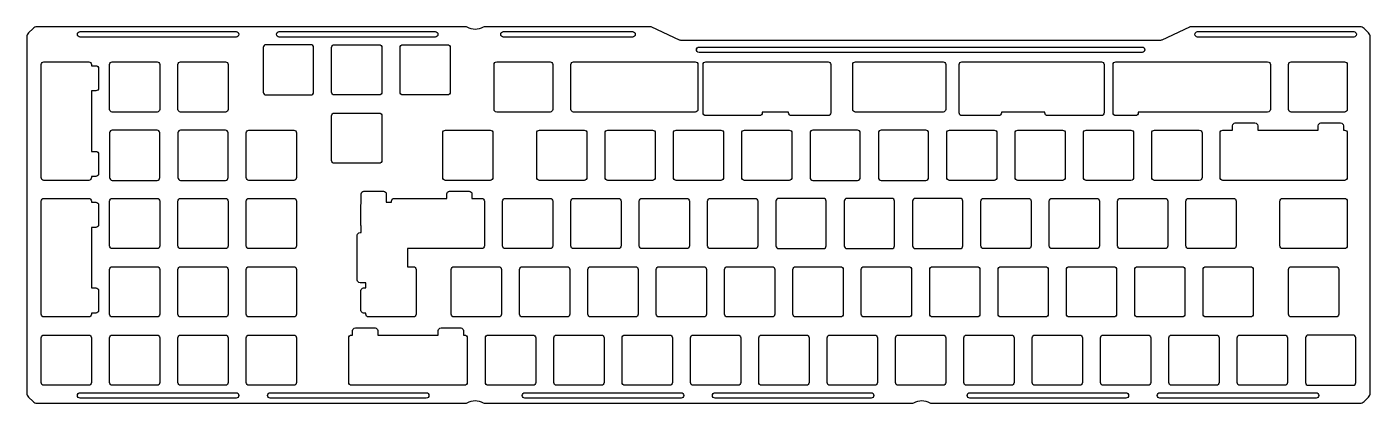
# Model space of a CAD drawing. Header units: millimetres. Extents: x -373 to 1, y -2 to 102.
import ezdxf

# ---------------------------------------------------------------- set-up
doc = ezdxf.new("R2010")
doc.units = ezdxf.units.MM
doc.layers.get('0').update_dxf_attribs({"linetype": 'CONTINUOUS'})

msp = doc.modelspace()

# ---------------------------------------------------------------- linework, layer by layer
for points in [[(-245.75, -2.34, 0.130085), (-245.25, -2.47), (-126.22, -2.47, 0.130085), (-125.73, -2.34, -0.264649), (-121.27, -2.34, 0.130085), (-120.78, -2.47), (-1.33, -2.47, 0.198912), (-0.23, -2.02), (1.02, -0.76, 0.198912), (1.47, 0.33), (1.47, 99.68, 0.198912), (1.02, 100.77), (-0.23, 102.03, 0.198912), (-1.33, 102.48), (-48.58, 102.48, 0.109716), (-48.89, 102.41), (-56.63, 98.8, -0.109716), (-56.95, 98.72), (-190.7, 98.72, -0.109716), (-191.02, 98.8), (-198.76, 102.41, 0.109716), (-199.07, 102.48), (-245.25, 102.48, 0.130085), (-245.75, 102.35, -0.264648), (-250.2, 102.35, 0.130085), (-250.7, 102.48), (-370.15, 102.48, 0.198912), (-371.24, 102.03), (-372.5, 100.77, 0.198912), (-372.95, 99.68), (-372.95, 0.33, 0.198912), (-372.5, -0.76), (-371.24, -2.02, 0.198912), (-370.15, -2.47), (-250.7, -2.47, 0.130085), (-250.2, -2.34, -0.264649)], [(-358.11, 101.15), (-314.61, 101.15, -1), (-314.61, 99.65), (-358.11, 99.65, -1)], [(-302.61, 101.15), (-259.11, 101.15, -1), (-259.11, 99.65), (-302.61, 99.65, -1)], [(-240.11, 101.15), (-204.11, 101.15, -1), (-204.11, 99.65), (-240.11, 99.65, -1)], [(-46.61, 101.15), (-3.11, 101.15, -1), (-3.11, 99.65), (-46.61, 99.65, -1)], [(-293.79, 83.49, 0.414214), (-293.04, 84.24), (-293.04, 96.74, 0.414214), (-293.79, 97.49), (-306.29, 97.49, 0.414214), (-307.04, 96.74), (-307.04, 84.24, 0.414214), (-306.29, 83.49)], [(-274.74, 83.49), (-287.24, 83.49, -0.414214), (-287.99, 84.24), (-287.99, 96.74, -0.414214), (-287.24, 97.49), (-274.74, 97.49, -0.414214), (-273.99, 96.74), (-273.99, 84.24, -0.414214)], [(-255.69, 83.49), (-268.19, 83.49, -0.414214), (-268.94, 84.24), (-268.94, 96.74, -0.414214), (-268.19, 97.49), (-255.69, 97.49, -0.414214), (-254.94, 96.74), (-254.94, 84.24, -0.414214)], [(-61.33, 96.1), (-61.33, 96.1, -0.414214), (-62.08, 95.35), (-185.57, 95.35, -0.453208), (-186.31, 96.2), (-186.32, 96.1, -0.414214), (-185.58, 96.85), (-62.08, 96.85, -0.414074)], [(-368.95, 60.43), (-368.95, 91.97, -0.414214), (-368.2, 92.72), (-355.7, 92.72, -0.414214), (-354.95, 91.97), (-354.95, 91.64), (-353.7, 91.64, -0.414214), (-352.95, 90.89), (-352.95, 85.39, -0.414214), (-353.7, 84.64), (-354.95, 84.64), (-354.95, 67.76), (-353.7, 67.76, -0.414214), (-352.95, 67.01), (-352.95, 61.51, -0.414214), (-353.7, 60.76), (-354.95, 60.76), (-354.95, 60.43, -0.414214), (-355.7, 59.67), (-368.2, 59.67, -0.414214)], [(-336.65, 78.72), (-349.15, 78.72, -0.414214), (-349.9, 79.47), (-349.9, 91.97, -0.414214), (-349.15, 92.72), (-336.65, 92.72, -0.414214), (-335.9, 91.97), (-335.9, 79.47, -0.414214)], [(-317.6, 78.72), (-330.1, 78.72, -0.414214), (-330.85, 79.47), (-330.85, 91.97, -0.414214), (-330.1, 92.72), (-317.6, 92.72, -0.414214), (-316.85, 91.97), (-316.85, 79.47, -0.414214)], [(-227.11, 78.72), (-241.99, 78.72, -0.414214), (-242.74, 79.47), (-242.74, 91.97, -0.414214), (-241.99, 92.72), (-227.11, 92.72, -0.414214), (-226.36, 91.97), (-226.36, 79.47, -0.414214)], [(-186.63, 78.72), (-220.56, 78.72, -0.414214), (-221.31, 79.47), (-221.31, 91.97, -0.414214), (-220.56, 92.72), (-186.63, 92.72, -0.414214), (-185.88, 91.97), (-185.88, 79.47, -0.414214)], [(-149.62, 77.72), (-159.88, 77.72, -0.414214), (-160.63, 78.47), (-160.63, 78.72), (-167.95, 78.72), (-167.95, 78.47, -0.414214), (-168.7, 77.72), (-183.72, 77.72, -0.414214), (-184.47, 78.47), (-184.47, 91.97, -0.414214), (-183.72, 92.72), (-149.62, 92.72, -0.414214), (-148.87, 91.97), (-148.87, 78.47, -0.414214)], [(-117.58, 78.72), (-141.98, 78.72, -0.414214), (-142.73, 79.47), (-142.73, 91.97, -0.414214), (-141.98, 92.72), (-117.58, 92.72, -0.414214), (-116.83, 91.97), (-116.83, 79.47, -0.414214)], [(-112.32, 92.72), (-73.45, 92.72, -0.414214), (-72.7, 91.97), (-72.7, 78.47, -0.414214), (-73.45, 77.72), (-88.44, 77.72, -0.414214), (-89.19, 78.47), (-89.19, 78.72), (-101.31, 78.72), (-101.31, 78.47, -0.414214), (-102.06, 77.72), (-112.32, 77.72, -0.414214), (-113.07, 78.47), (-113.07, 91.97, -0.414214)], [(-27.09, 78.72), (-63.17, 78.72), (-63.17, 78.47, -0.414214), (-63.92, 77.72), (-69.42, 77.72, -0.414214), (-70.18, 78.47), (-70.18, 91.97, -0.414214), (-69.42, 92.72), (-27.09, 92.72, -0.414214), (-26.34, 91.97), (-26.34, 79.47, -0.414214)], [(-20.54, 92.72), (-5.66, 92.72, -0.414214), (-4.91, 91.97), (-4.91, 79.47, -0.414214), (-5.66, 78.72), (-20.54, 78.72, -0.414214), (-21.29, 79.47), (-21.29, 91.97, -0.414214)], [(-287.99, 65.19), (-287.99, 77.69, -0.414214), (-287.24, 78.44), (-274.74, 78.44, -0.414214), (-273.99, 77.69), (-273.99, 65.19, -0.414214), (-274.74, 64.44), (-287.24, 64.44, -0.414214)], [(-5.99, 74.92), (-5.99, 73.67), (-5.66, 73.67, -0.414214), (-4.91, 72.93), (-4.91, 60.43, -0.414214), (-5.66, 59.67), (-39.59, 59.67, -0.414214), (-40.34, 60.43), (-40.34, 72.93, -0.414214), (-39.59, 73.67), (-36.87, 73.67), (-36.87, 74.92, -0.414214), (-36.12, 75.67), (-30.62, 75.67, -0.414214), (-29.87, 74.92), (-29.87, 73.67), (-12.99, 73.67), (-12.99, 74.92, -0.414214), (-12.24, 75.67), (-6.74, 75.67, -0.414214)], [(-336.65, 59.67, 0.414214), (-335.9, 60.43), (-335.9, 72.93, 0.414214), (-336.65, 73.67), (-349.15, 73.67, 0.414214), (-349.9, 72.93), (-349.9, 60.43, 0.414214), (-349.15, 59.67)], [(-317.6, 59.67, 0.414214), (-316.85, 60.43), (-316.85, 72.93, 0.414214), (-317.6, 73.67), (-330.1, 73.67, 0.414214), (-330.85, 72.93), (-330.85, 60.43, 0.414214), (-330.1, 59.67)], [(-298.55, 59.67), (-311.05, 59.67, -0.414214), (-311.8, 60.43), (-311.8, 72.93, -0.414214), (-311.05, 73.67), (-298.55, 73.67, -0.414214), (-297.8, 72.93), (-297.8, 60.43, -0.414214)], [(-257.03, 60.43), (-257.03, 72.93, -0.414214), (-256.28, 73.67), (-243.78, 73.67, -0.414214), (-243.03, 72.93), (-243.03, 60.43, -0.414214), (-243.78, 59.67), (-256.28, 59.67, -0.414214)], [(-217.59, 59.67), (-230.09, 59.67, -0.414214), (-230.84, 60.43), (-230.84, 72.93, -0.414214), (-230.09, 73.67), (-217.59, 73.67, -0.414214), (-216.84, 72.93), (-216.84, 60.43, -0.414214)], [(-198.54, 59.67), (-211.04, 59.67, -0.414214), (-211.79, 60.43), (-211.79, 72.93, -0.414214), (-211.04, 73.67), (-198.54, 73.67, -0.414214), (-197.79, 72.93), (-197.79, 60.43, -0.414214)], [(-179.49, 59.67), (-191.99, 59.67, -0.414214), (-192.74, 60.43), (-192.74, 72.93, -0.414214), (-191.99, 73.67), (-179.49, 73.67, -0.414214), (-178.74, 72.93), (-178.74, 60.43, -0.414214)], [(-160.44, 59.67), (-172.94, 59.67, -0.414214), (-173.69, 60.43), (-173.69, 72.93, -0.414214), (-172.94, 73.67), (-160.44, 73.67, -0.414214), (-159.69, 72.93), (-159.69, 60.43, -0.414214)], [(-141.39, 59.67, 0.414214), (-140.64, 60.43), (-140.64, 72.93, 0.414214), (-141.39, 73.67), (-153.89, 73.67, 0.414214), (-154.64, 72.93), (-154.64, 60.43, 0.414214), (-153.89, 59.67)], [(-122.34, 59.67, 0.414214), (-121.59, 60.43), (-121.59, 72.93, 0.414214), (-122.34, 73.67), (-134.84, 73.67, 0.414214), (-135.59, 72.93), (-135.59, 60.43, 0.414214), (-134.84, 59.67)], [(-103.29, 59.67), (-115.79, 59.67, -0.414214), (-116.54, 60.43), (-116.54, 72.93, -0.414214), (-115.79, 73.67), (-103.29, 73.67, -0.414214), (-102.54, 72.93), (-102.54, 60.43, -0.414214)], [(-84.24, 59.67), (-96.74, 59.67, -0.414214), (-97.49, 60.43), (-97.49, 72.93, -0.414214), (-96.74, 73.67), (-84.24, 73.67, -0.414214), (-83.49, 72.93), (-83.49, 60.43, -0.414214)], [(-65.19, 59.67), (-77.69, 59.67, -0.414214), (-78.44, 60.43), (-78.44, 72.93, -0.414214), (-77.69, 73.67), (-65.19, 73.67, -0.414214), (-64.44, 72.93), (-64.44, 60.43, -0.414214)], [(-46.14, 59.67), (-58.64, 59.67, -0.414214), (-59.39, 60.43), (-59.39, 72.93, -0.414214), (-58.64, 73.67), (-46.14, 73.67, -0.414214), (-45.39, 72.93), (-45.39, 60.43, -0.414214)], [(-279.76, 45.1), (-279.76, 46.94, -0.122215), (-279.84, 47.29), (-279.84, 52.79, -0.122215), (-279.76, 53.14), (-279.76, 55.88, -0.414214), (-279.01, 56.62), (-273.51, 56.62, -0.414214), (-272.76, 55.88), (-272.76, 53.54), (-271.32, 53.54), (-271.32, 53.88, -0.414214), (-270.57, 54.62), (-255.88, 54.62), (-255.88, 55.88, -0.414214), (-255.13, 56.62), (-249.63, 56.62, -0.414214), (-248.88, 55.88), (-248.88, 54.62), (-246.16, 54.62, -0.414214), (-245.41, 53.88), (-245.41, 41.38, -0.414214), (-246.16, 40.62), (-266.84, 40.62), (-266.84, 35.57), (-265.21, 35.57, -0.414214), (-264.46, 34.83), (-264.46, 22.32, -0.414214), (-265.21, 21.57), (-277.71, 21.57, -0.414214), (-278.46, 22.32), (-278.46, 22.66), (-279.09, 22.66, -0.414214), (-279.84, 23.41), (-279.84, 28.91, -0.414214), (-279.09, 29.66), (-278.46, 29.66), (-278.46, 31.1), (-280.09, 31.1, -0.414214), (-280.84, 31.85), (-280.84, 44.35, -0.414214), (-280.09, 45.1)], [(-354.95, 29.66), (-353.7, 29.66, -0.414214), (-352.95, 28.91), (-352.95, 23.41, -0.414214), (-353.7, 22.66), (-354.95, 22.66), (-354.95, 22.32, -0.414214), (-355.7, 21.57), (-368.2, 21.57, -0.414214), (-368.95, 22.32), (-368.95, 53.88, -0.414214), (-368.2, 54.62), (-355.7, 54.62, -0.414214), (-354.95, 53.88), (-354.95, 53.54), (-353.7, 53.54, -0.414214), (-352.95, 52.79), (-352.95, 47.29, -0.414214), (-353.7, 46.54), (-354.95, 46.54)], [(-336.65, 40.62), (-349.15, 40.62, -0.414214), (-349.9, 41.38), (-349.9, 53.88, -0.414214), (-349.15, 54.62), (-336.65, 54.62, -0.414214), (-335.9, 53.88), (-335.9, 41.38, -0.414214)], [(-317.6, 40.62), (-330.1, 40.62, -0.414214), (-330.85, 41.38), (-330.85, 53.88, -0.414214), (-330.1, 54.62), (-317.6, 54.62, -0.414214), (-316.85, 53.88), (-316.85, 41.38, -0.414214)], [(-298.55, 40.62), (-311.05, 40.62, -0.414214), (-311.8, 41.38), (-311.8, 53.88, -0.414214), (-311.05, 54.62), (-298.55, 54.62, -0.414214), (-297.8, 53.88), (-297.8, 41.38, -0.414214)], [(-227.11, 40.62), (-239.61, 40.62, -0.414214), (-240.36, 41.38), (-240.36, 53.88, -0.414214), (-239.61, 54.62), (-227.11, 54.62, -0.414214), (-226.36, 53.88), (-226.36, 41.38, -0.414214)], [(-208.06, 40.62), (-220.56, 40.62, -0.414214), (-221.31, 41.38), (-221.31, 53.88, -0.414214), (-220.56, 54.62), (-208.06, 54.62, -0.414214), (-207.31, 53.88), (-207.31, 41.38, -0.414214)], [(-189.01, 40.62), (-201.51, 40.62, -0.414214), (-202.26, 41.38), (-202.26, 53.88, -0.414214), (-201.51, 54.62), (-189.01, 54.62, -0.414214), (-188.26, 53.88), (-188.26, 41.38, -0.414214)], [(-169.96, 40.62), (-182.46, 40.62, -0.414214), (-183.21, 41.38), (-183.21, 53.88, -0.414214), (-182.46, 54.62), (-169.96, 54.62, -0.414214), (-169.21, 53.88), (-169.21, 41.38, -0.414214)], [(-150.91, 40.62, 0.414214), (-150.16, 41.38), (-150.16, 53.88, 0.414214), (-150.91, 54.62), (-163.41, 54.62, 0.414214), (-164.16, 53.88), (-164.16, 41.38, 0.414214), (-163.41, 40.62)], [(-131.86, 40.62, 0.414214), (-131.11, 41.38), (-131.11, 53.88, 0.414214), (-131.86, 54.62), (-144.36, 54.62, 0.414214), (-145.11, 53.88), (-145.11, 41.38, 0.414214), (-144.36, 40.62)], [(-112.81, 40.62, 0.414214), (-112.06, 41.38), (-112.06, 53.88, 0.414214), (-112.81, 54.62), (-125.31, 54.62, 0.414214), (-126.06, 53.88), (-126.06, 41.38, 0.414214), (-125.31, 40.62)], [(-93.76, 40.62), (-106.26, 40.62, -0.414214), (-107.01, 41.38), (-107.01, 53.88, -0.414214), (-106.26, 54.62), (-93.76, 54.62, -0.414214), (-93.01, 53.88), (-93.01, 41.38, -0.414214)], [(-74.71, 40.62), (-87.21, 40.62, -0.414214), (-87.96, 41.38), (-87.96, 53.88, -0.414214), (-87.21, 54.62), (-74.71, 54.62, -0.414214), (-73.96, 53.88), (-73.96, 41.38, -0.414214)], [(-55.66, 40.62), (-68.16, 40.62, -0.414214), (-68.91, 41.38), (-68.91, 53.88, -0.414214), (-68.16, 54.62), (-55.66, 54.62, -0.414214), (-54.91, 53.88), (-54.91, 41.38, -0.414214)], [(-36.61, 40.62), (-49.11, 40.62, -0.414214), (-49.86, 41.38), (-49.86, 53.88, -0.414214), (-49.11, 54.62), (-36.61, 54.62, -0.414214), (-35.86, 53.88), (-35.86, 41.38, -0.414214)], [(-22.92, 54.62), (-5.66, 54.62, -0.414214), (-4.91, 53.88), (-4.91, 41.38, -0.414214), (-5.66, 40.62), (-22.92, 40.62, -0.414214), (-23.67, 41.38), (-23.67, 53.88, -0.414214)], [(-336.65, 21.57), (-349.15, 21.57, -0.414214), (-349.9, 22.32), (-349.9, 34.83, -0.414214), (-349.15, 35.57), (-336.65, 35.57, -0.414214), (-335.9, 34.83), (-335.9, 22.32, -0.414214)], [(-317.6, 21.57), (-330.1, 21.57, -0.414214), (-330.85, 22.32), (-330.85, 34.83, -0.414214), (-330.1, 35.57), (-317.6, 35.57, -0.414214), (-316.85, 34.83), (-316.85, 22.32, -0.414214)], [(-298.55, 21.57), (-311.05, 21.57, -0.414214), (-311.8, 22.32), (-311.8, 34.83, -0.414214), (-311.05, 35.57), (-298.55, 35.57, -0.414214), (-297.8, 34.83), (-297.8, 22.32, -0.414214)], [(-241.4, 21.57), (-253.9, 21.57, -0.414214), (-254.65, 22.32), (-254.65, 34.83, -0.414214), (-253.9, 35.57), (-241.4, 35.57, -0.414214), (-240.65, 34.83), (-240.65, 22.32, -0.414214)], [(-222.35, 21.57), (-234.85, 21.57, -0.414214), (-235.6, 22.32), (-235.6, 34.83, -0.414214), (-234.85, 35.57), (-222.35, 35.57, -0.414214), (-221.6, 34.83), (-221.6, 22.32, -0.414214)], [(-203.3, 21.57), (-215.8, 21.57, -0.414214), (-216.55, 22.32), (-216.55, 34.83, -0.414214), (-215.8, 35.57), (-203.3, 35.57, -0.414214), (-202.55, 34.83), (-202.55, 22.32, -0.414214)], [(-184.25, 21.57), (-196.75, 21.57, -0.414214), (-197.5, 22.32), (-197.5, 34.83, -0.414214), (-196.75, 35.57), (-184.25, 35.57, -0.414214), (-183.5, 34.83), (-183.5, 22.32, -0.414214)], [(-165.2, 21.57), (-177.7, 21.57, -0.414214), (-178.45, 22.32), (-178.45, 34.83, -0.414214), (-177.7, 35.57), (-165.2, 35.57, -0.414214), (-164.45, 34.83), (-164.45, 22.32, -0.414214)], [(-146.15, 21.57), (-158.65, 21.57, -0.414214), (-159.4, 22.32), (-159.4, 34.83, -0.414214), (-158.65, 35.57), (-146.15, 35.57, -0.414214), (-145.4, 34.83), (-145.4, 22.32, -0.414214)], [(-140.35, 22.32), (-140.35, 34.83, -0.414214), (-139.6, 35.57), (-127.1, 35.57, -0.414214), (-126.35, 34.83), (-126.35, 22.32, -0.414214), (-127.1, 21.57), (-139.6, 21.57, -0.414214)], [(-121.3, 22.32), (-121.3, 34.83, -0.414214), (-120.55, 35.57), (-108.05, 35.57, -0.414214), (-107.3, 34.83), (-107.3, 22.32, -0.414214), (-108.05, 21.57), (-120.55, 21.57, -0.414214)], [(-89, 21.57), (-101.5, 21.57, -0.414214), (-102.25, 22.32), (-102.25, 34.83, -0.414214), (-101.5, 35.57), (-89, 35.57, -0.414214), (-88.25, 34.83), (-88.25, 22.32, -0.414214)], [(-69.95, 21.57), (-82.45, 21.57, -0.414214), (-83.2, 22.32), (-83.2, 34.83, -0.414214), (-82.45, 35.57), (-69.95, 35.57, -0.414214), (-69.2, 34.83), (-69.2, 22.32, -0.414214)], [(-50.9, 21.57), (-63.4, 21.57, -0.414214), (-64.15, 22.32), (-64.15, 34.83, -0.414214), (-63.4, 35.57), (-50.9, 35.57, -0.414214), (-50.15, 34.83), (-50.15, 22.32, -0.414214)], [(-31.85, 21.57), (-44.35, 21.57, -0.414214), (-45.1, 22.32), (-45.1, 34.83, -0.414214), (-44.35, 35.57), (-31.85, 35.57, -0.414214), (-31.1, 34.83), (-31.1, 22.32, -0.414214)], [(-8.04, 21.57), (-20.54, 21.57, -0.414214), (-21.29, 22.32), (-21.29, 34.83, -0.414214), (-20.54, 35.57), (-8.04, 35.57, -0.414214), (-7.29, 34.83), (-7.29, 22.32, -0.414214)], [(-355.7, 2.52), (-368.2, 2.52, -0.414214), (-368.95, 3.28), (-368.95, 15.78, -0.414214), (-368.2, 16.52), (-355.7, 16.52, -0.414214), (-354.95, 15.78), (-354.95, 3.28, -0.414214)], [(-336.65, 2.52), (-349.15, 2.52, -0.414214), (-349.9, 3.28), (-349.9, 15.78, -0.414214), (-349.15, 16.52), (-336.65, 16.52, -0.414214), (-335.9, 15.78), (-335.9, 3.28, -0.414214)], [(-317.6, 2.52), (-330.1, 2.52, -0.414214), (-330.85, 3.28), (-330.85, 15.78, -0.414214), (-330.1, 16.52), (-317.6, 16.52, -0.414214), (-316.85, 15.78), (-316.85, 3.28, -0.414214)], [(-298.55, 2.52), (-311.05, 2.52, -0.414214), (-311.8, 3.28), (-311.8, 15.78, -0.414214), (-311.05, 16.52), (-298.55, 16.52, -0.414214), (-297.8, 15.78), (-297.8, 3.28, -0.414214)], [(-250.93, 2.52), (-282.48, 2.52, -0.414214), (-283.23, 3.28), (-283.23, 15.78, -0.414214), (-282.48, 16.52), (-282.14, 16.52), (-282.14, 17.77, -0.414214), (-281.39, 18.52), (-275.89, 18.52, -0.414214), (-275.14, 17.77), (-275.14, 16.52), (-258.26, 16.52), (-258.26, 17.77, -0.414214), (-257.51, 18.52), (-252.01, 18.52, -0.414214), (-251.26, 17.77), (-251.26, 16.52), (-250.93, 16.52, -0.414214), (-250.18, 15.78), (-250.18, 3.28, -0.414214)], [(-231.88, 2.52), (-244.38, 2.52, -0.414214), (-245.12, 3.28), (-245.12, 15.78, -0.414214), (-244.38, 16.52), (-231.88, 16.52, -0.414214), (-231.12, 15.78), (-231.12, 3.28, -0.414214)], [(-212.82, 2.52), (-225.32, 2.52, -0.414214), (-226.07, 3.28), (-226.07, 15.78, -0.414214), (-225.32, 16.52), (-212.82, 16.52, -0.414214), (-212.07, 15.78), (-212.07, 3.28, -0.414214)], [(-193.78, 2.52), (-206.28, 2.52, -0.414214), (-207.03, 3.28), (-207.03, 15.78, -0.414214), (-206.28, 16.52), (-193.78, 16.52, -0.414214), (-193.03, 15.78), (-193.03, 3.28, -0.414214)], [(-187.97, 3.28), (-187.97, 15.78, -0.414214), (-187.22, 16.52), (-174.72, 16.52, -0.414214), (-173.98, 15.78), (-173.98, 3.28, -0.414214), (-174.72, 2.52), (-187.22, 2.52, -0.414214)], [(-155.68, 2.52), (-168.18, 2.52, -0.414214), (-168.93, 3.28), (-168.93, 15.78, -0.414214), (-168.18, 16.52), (-155.68, 16.52, -0.414214), (-154.93, 15.78), (-154.93, 3.28, -0.414214)], [(-136.62, 2.52), (-149.12, 2.52, -0.414214), (-149.88, 3.28), (-149.88, 15.78, -0.414214), (-149.12, 16.52), (-136.62, 16.52, -0.414214), (-135.88, 15.78), (-135.88, 3.28, -0.414214)], [(-117.58, 2.52), (-130.07, 2.52, -0.414214), (-130.82, 3.28), (-130.82, 15.78, -0.414214), (-130.07, 16.52), (-117.58, 16.52, -0.414214), (-116.83, 15.78), (-116.83, 3.28, -0.414214)], [(-98.53, 2.52), (-111.03, 2.52, -0.414214), (-111.78, 3.28), (-111.78, 15.78, -0.414214), (-111.03, 16.52), (-98.53, 16.52, -0.414214), (-97.78, 15.78), (-97.78, 3.28, -0.414214)], [(-79.48, 2.52), (-91.97, 2.52, -0.414214), (-92.72, 3.28), (-92.72, 15.78, -0.414214), (-91.97, 16.52), (-79.48, 16.52, -0.414214), (-78.72, 15.78), (-78.72, 3.28, -0.414214)], [(-60.43, 2.52), (-72.93, 2.52, -0.414214), (-73.68, 3.28), (-73.68, 15.78, -0.414214), (-72.93, 16.52), (-60.43, 16.52, -0.414214), (-59.68, 15.78), (-59.68, 3.28, -0.414214)], [(-54.63, 3.28), (-54.63, 15.78, -0.414214), (-53.88, 16.52), (-41.38, 16.52, -0.414214), (-40.62, 15.78), (-40.62, 3.28, -0.414214), (-41.38, 2.52), (-53.88, 2.52, -0.414214)], [(-22.32, 2.52), (-34.83, 2.52, -0.414214), (-35.58, 3.28), (-35.58, 15.78, -0.414214), (-34.83, 16.52), (-22.32, 16.52, -0.414214), (-21.57, 15.78), (-21.57, 3.28, -0.414214)], [(-3.28, 2.52, 0.414214), (-2.52, 3.28), (-2.52, 15.78, 0.414214), (-3.28, 16.52), (-15.78, 16.52, 0.414214), (-16.53, 15.78), (-16.53, 3.28, 0.414214), (-15.78, 2.52)], [(-314.61, -1.07), (-358.11, -1.07, -1), (-358.11, 0.43), (-314.61, 0.43, -1)], [(-261.61, -1.07), (-305.11, -1.07, -1), (-305.11, 0.43), (-261.61, 0.43, -1)], [(-190.61, -1.07), (-234.11, -1.07, -1), (-234.11, 0.43), (-190.61, 0.43, -1)], [(-137.61, -1.07), (-181.11, -1.07, -1), (-181.11, 0.43), (-137.61, 0.43, -1)], [(-110.11, 0.43), (-66.61, 0.43, -1), (-66.61, -1.07), (-110.11, -1.07, -1)], [(-57.11, 0.43), (-13.61, 0.43, -1), (-13.61, -1.07), (-57.11, -1.07, -1)]]:
    msp.add_lwpolyline(points, format="xyb", close=True)

doc.saveas('drawing.dxf')
